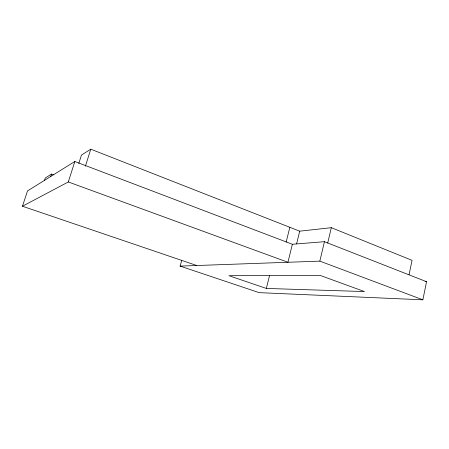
<?xml version="1.0" encoding="UTF-8"?>
<svg xmlns="http://www.w3.org/2000/svg" width="449" height="449" viewBox="0 0 449 449"><rect width="100%" height="100%" fill="white"/><g stroke="black" fill="none" stroke-linecap="round" stroke-linejoin="round"><path stroke-width="0.67" d="M181.766 260.184L180.122 266.111L259.146 292.641L422.868 299.82L426.55 281.703L324.431 241.697L292.366 244.262L74.837 161.505L27.518 190.915L22.45 206.243L196.757 265.516M409.067 274.676L412.059 260.353L331.323 227.677L299.708 231.173L90.771 149.18L81.465 155.073L78.788 163.498M327.703 243.072L331.323 227.677M180.122 266.111L319.84 261.133L324.431 241.697M292.366 244.262L287.938 262.267L68.31 181.957L22.45 206.243M296.598 243.891L299.708 231.173M286.153 242.118L289.829 227.295M266.33 288.438L364.448 291.558L320.39 275.495L228.928 275.697L266.33 288.438L269.512 275.72M85.394 166.225L90.771 149.18M68.31 181.957L74.837 161.505M50.647 176.71L51.512 174.055L53.482 174.779M44.378 180.683L45.248 178.017L51.512 174.055M425.152 281.691L426.55 281.703M319.84 261.133L422.868 299.82"/></g></svg>
